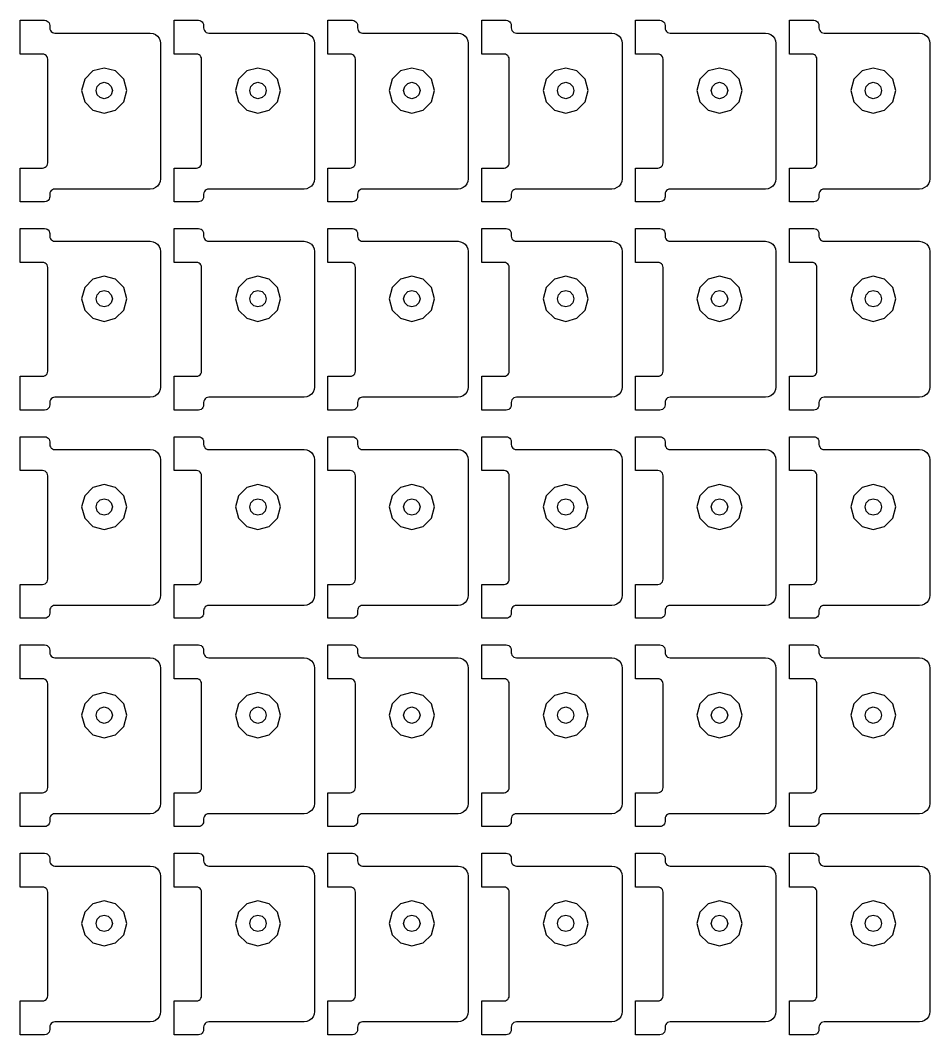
# Model space of a CAD drawing. Extents: x 11 to 212, y 11 to 212.
# Drawn here: x 157 to 167.44, y 61.2 to 72.84 of the extents above; entities that cross this region are included whole.
import ezdxf

# ---------------------------------------------------------------- set-up
doc = ezdxf.new("R2010")
doc.units = 0
doc.layers.add('G', color=7, linetype='continuous')

msp = doc.modelspace()

# ---------------------------------------------------------------- linework, layer by layer
at = {"layer": 'G'}
for points in [[(157.259, 71.141), (157.274, 71.143), (157.288, 71.149), (157.3, 71.158), (157.31, 71.171), (157.316, 71.185), (157.318, 71.2), (157.318, 72.388), (157.316, 72.403), (157.31, 72.418), (157.3, 72.43), (157.288, 72.439), (157.274, 72.445), (157.259, 72.447), (157.002, 72.447), (157.002, 72.835), (157.282, 72.835), (157.298, 72.833), (157.312, 72.827), (157.324, 72.818), (157.333, 72.806), (157.339, 72.792), (157.341, 72.776), (157.341, 72.747), (157.343, 72.732), (157.349, 72.718), (157.358, 72.705), (157.371, 72.696), (157.385, 72.69), (157.4, 72.688), (158.494, 72.688), (158.525, 72.684), (158.553, 72.672), (158.577, 72.654), (158.596, 72.629), (158.608, 72.601), (158.612, 72.571), (158.612, 71.018), (158.608, 70.987), (158.596, 70.959), (158.577, 70.934), (158.553, 70.916), (158.525, 70.904), (158.494, 70.9), (157.4, 70.9), (157.385, 70.898), (157.371, 70.892), (157.358, 70.883), (157.349, 70.871), (157.343, 70.856), (157.341, 70.841), (157.341, 70.812), (157.339, 70.797), (157.333, 70.782), (157.324, 70.77), (157.312, 70.761), (157.298, 70.755), (157.282, 70.753), (157.002, 70.753), (157.002, 71.141)], [(159.024, 71.141), (159.039, 71.143), (159.053, 71.149), (159.065, 71.158), (159.074, 71.171), (159.08, 71.185), (159.082, 71.2), (159.082, 72.388), (159.08, 72.403), (159.074, 72.418), (159.065, 72.43), (159.053, 72.439), (159.039, 72.445), (159.024, 72.447), (158.767, 72.447), (158.767, 72.835), (159.047, 72.835), (159.062, 72.833), (159.076, 72.827), (159.089, 72.818), (159.098, 72.806), (159.104, 72.792), (159.106, 72.776), (159.106, 72.747), (159.108, 72.732), (159.114, 72.718), (159.123, 72.705), (159.135, 72.696), (159.149, 72.69), (159.165, 72.688), (160.259, 72.688), (160.289, 72.684), (160.318, 72.672), (160.342, 72.654), (160.361, 72.629), (160.372, 72.601), (160.376, 72.571), (160.376, 71.018), (160.372, 70.987), (160.361, 70.959), (160.342, 70.934), (160.318, 70.916), (160.289, 70.904), (160.259, 70.9), (159.165, 70.9), (159.149, 70.898), (159.135, 70.892), (159.123, 70.883), (159.114, 70.871), (159.108, 70.856), (159.106, 70.841), (159.106, 70.812), (159.104, 70.797), (159.098, 70.782), (159.089, 70.77), (159.076, 70.761), (159.062, 70.755), (159.047, 70.753), (158.767, 70.753), (158.767, 71.141)], [(160.788, 71.141), (160.803, 71.143), (160.818, 71.149), (160.83, 71.158), (160.839, 71.171), (160.845, 71.185), (160.847, 71.2), (160.847, 72.388), (160.845, 72.403), (160.839, 72.418), (160.83, 72.43), (160.818, 72.439), (160.803, 72.445), (160.788, 72.447), (160.532, 72.447), (160.532, 72.835), (160.812, 72.835), (160.827, 72.833), (160.841, 72.827), (160.853, 72.818), (160.863, 72.806), (160.869, 72.792), (160.871, 72.776), (160.871, 72.747), (160.873, 72.732), (160.878, 72.718), (160.888, 72.705), (160.9, 72.696), (160.914, 72.69), (160.929, 72.688), (162.024, 72.688), (162.054, 72.684), (162.082, 72.672), (162.107, 72.654), (162.125, 72.629), (162.137, 72.601), (162.141, 72.571), (162.141, 71.018), (162.137, 70.987), (162.125, 70.959), (162.107, 70.934), (162.082, 70.916), (162.054, 70.904), (162.024, 70.9), (160.929, 70.9), (160.914, 70.898), (160.9, 70.892), (160.888, 70.883), (160.878, 70.871), (160.873, 70.856), (160.871, 70.841), (160.871, 70.812), (160.869, 70.797), (160.863, 70.782), (160.853, 70.77), (160.841, 70.761), (160.827, 70.755), (160.812, 70.753), (160.532, 70.753), (160.532, 71.141)], [(162.553, 71.141), (162.568, 71.143), (162.582, 71.149), (162.595, 71.158), (162.604, 71.171), (162.61, 71.185), (162.612, 71.2), (162.612, 72.388), (162.61, 72.403), (162.604, 72.418), (162.595, 72.43), (162.582, 72.439), (162.568, 72.445), (162.553, 72.447), (162.296, 72.447), (162.296, 72.835), (162.576, 72.835), (162.592, 72.833), (162.606, 72.827), (162.618, 72.818), (162.627, 72.806), (162.633, 72.792), (162.635, 72.776), (162.635, 72.747), (162.637, 72.732), (162.643, 72.718), (162.653, 72.705), (162.665, 72.696), (162.679, 72.69), (162.694, 72.688), (163.788, 72.688), (163.819, 72.684), (163.847, 72.672), (163.871, 72.654), (163.89, 72.629), (163.902, 72.601), (163.906, 72.571), (163.906, 71.018), (163.902, 70.987), (163.89, 70.959), (163.871, 70.934), (163.847, 70.916), (163.819, 70.904), (163.788, 70.9), (162.694, 70.9), (162.679, 70.898), (162.665, 70.892), (162.653, 70.883), (162.643, 70.871), (162.637, 70.856), (162.635, 70.841), (162.635, 70.812), (162.633, 70.797), (162.627, 70.782), (162.618, 70.77), (162.606, 70.761), (162.592, 70.755), (162.576, 70.753), (162.296, 70.753), (162.296, 71.141)], [(164.318, 71.141), (164.333, 71.143), (164.347, 71.149), (164.359, 71.158), (164.369, 71.171), (164.374, 71.185), (164.376, 71.2), (164.376, 72.388), (164.374, 72.403), (164.369, 72.418), (164.359, 72.43), (164.347, 72.439), (164.333, 72.445), (164.318, 72.447), (164.061, 72.447), (164.061, 72.835), (164.341, 72.835), (164.356, 72.833), (164.371, 72.827), (164.383, 72.818), (164.392, 72.806), (164.398, 72.792), (164.4, 72.776), (164.4, 72.747), (164.402, 72.732), (164.408, 72.718), (164.417, 72.705), (164.429, 72.696), (164.444, 72.69), (164.459, 72.688), (165.553, 72.688), (165.583, 72.684), (165.612, 72.672), (165.636, 72.654), (165.655, 72.629), (165.667, 72.601), (165.671, 72.571), (165.671, 71.018), (165.667, 70.987), (165.655, 70.959), (165.636, 70.934), (165.612, 70.916), (165.583, 70.904), (165.553, 70.9), (164.459, 70.9), (164.444, 70.898), (164.429, 70.892), (164.417, 70.883), (164.408, 70.871), (164.402, 70.856), (164.4, 70.841), (164.4, 70.812), (164.398, 70.797), (164.392, 70.782), (164.383, 70.77), (164.371, 70.761), (164.356, 70.755), (164.341, 70.753), (164.061, 70.753), (164.061, 71.141)], [(166.082, 71.141), (166.098, 71.143), (166.112, 71.149), (166.124, 71.158), (166.133, 71.171), (166.139, 71.185), (166.141, 71.2), (166.141, 72.388), (166.139, 72.403), (166.133, 72.418), (166.124, 72.43), (166.112, 72.439), (166.098, 72.445), (166.082, 72.447), (165.826, 72.447), (165.826, 72.835), (166.106, 72.835), (166.121, 72.833), (166.135, 72.827), (166.147, 72.818), (166.157, 72.806), (166.163, 72.792), (166.165, 72.776), (166.165, 72.747), (166.167, 72.732), (166.173, 72.718), (166.182, 72.705), (166.194, 72.696), (166.208, 72.69), (166.224, 72.688), (167.318, 72.688), (167.348, 72.684), (167.376, 72.672), (167.401, 72.654), (167.42, 72.629), (167.431, 72.601), (167.435, 72.571), (167.435, 71.018), (167.431, 70.987), (167.42, 70.959), (167.401, 70.934), (167.376, 70.916), (167.348, 70.904), (167.318, 70.9), (166.224, 70.9), (166.208, 70.898), (166.194, 70.892), (166.182, 70.883), (166.173, 70.871), (166.167, 70.856), (166.165, 70.841), (166.165, 70.812), (166.163, 70.797), (166.157, 70.782), (166.147, 70.77), (166.135, 70.761), (166.121, 70.755), (166.106, 70.753), (165.826, 70.753), (165.826, 71.141)], [(158.189, 71.9), (158.224, 72.029), (158.189, 72.159), (158.094, 72.254), (157.965, 72.288), (157.835, 72.254), (157.741, 72.159), (157.706, 72.029), (157.741, 71.9), (157.835, 71.805), (157.965, 71.771), (158.094, 71.805)], [(159.954, 71.9), (159.988, 72.029), (159.954, 72.159), (159.859, 72.254), (159.729, 72.288), (159.6, 72.254), (159.505, 72.159), (159.471, 72.029), (159.505, 71.9), (159.6, 71.805), (159.729, 71.771), (159.859, 71.805)], [(161.718, 71.9), (161.753, 72.029), (161.718, 72.159), (161.624, 72.254), (161.494, 72.288), (161.365, 72.254), (161.27, 72.159), (161.235, 72.029), (161.27, 71.9), (161.365, 71.805), (161.494, 71.771), (161.624, 71.805)], [(163.483, 71.9), (163.518, 72.029), (163.483, 72.159), (163.388, 72.254), (163.259, 72.288), (163.129, 72.254), (163.035, 72.159), (163, 72.029), (163.035, 71.9), (163.129, 71.805), (163.259, 71.771), (163.388, 71.805)], [(165.248, 71.9), (165.282, 72.029), (165.248, 72.159), (165.153, 72.254), (165.024, 72.288), (164.894, 72.254), (164.799, 72.159), (164.765, 72.029), (164.799, 71.9), (164.894, 71.805), (165.024, 71.771), (165.153, 71.805)], [(167.012, 71.9), (167.047, 72.029), (167.012, 72.159), (166.918, 72.254), (166.788, 72.288), (166.659, 72.254), (166.564, 72.159), (166.529, 72.029), (166.564, 71.9), (166.659, 71.805), (166.788, 71.771), (166.918, 71.805)], [(158.059, 72.029), (158.046, 71.982), (158.012, 71.948), (157.965, 71.935), (157.918, 71.948), (157.883, 71.982), (157.871, 72.029), (157.883, 72.076), (157.918, 72.111), (157.965, 72.124), (158.012, 72.111), (158.046, 72.076)], [(159.824, 72.029), (159.811, 71.982), (159.776, 71.948), (159.729, 71.935), (159.682, 71.948), (159.648, 71.982), (159.635, 72.029), (159.648, 72.076), (159.682, 72.111), (159.729, 72.124), (159.776, 72.111), (159.811, 72.076)], [(161.588, 72.029), (161.576, 71.982), (161.541, 71.948), (161.494, 71.935), (161.447, 71.948), (161.413, 71.982), (161.4, 72.029), (161.413, 72.076), (161.447, 72.111), (161.494, 72.124), (161.541, 72.111), (161.576, 72.076)], [(163.353, 72.029), (163.34, 71.982), (163.306, 71.948), (163.259, 71.935), (163.212, 71.948), (163.177, 71.982), (163.165, 72.029), (163.177, 72.076), (163.212, 72.111), (163.259, 72.124), (163.306, 72.111), (163.34, 72.076)], [(165.118, 72.029), (165.105, 71.982), (165.071, 71.948), (165.024, 71.935), (164.976, 71.948), (164.942, 71.982), (164.929, 72.029), (164.942, 72.076), (164.976, 72.111), (165.024, 72.124), (165.071, 72.111), (165.105, 72.076)], [(166.882, 72.029), (166.87, 71.982), (166.835, 71.948), (166.788, 71.935), (166.741, 71.948), (166.707, 71.982), (166.694, 72.029), (166.707, 72.076), (166.741, 72.111), (166.788, 72.124), (166.835, 72.111), (166.87, 72.076)], [(157.259, 68.753), (157.274, 68.755), (157.288, 68.761), (157.3, 68.77), (157.31, 68.782), (157.316, 68.797), (157.318, 68.812), (157.318, 70), (157.316, 70.015), (157.31, 70.029), (157.3, 70.042), (157.288, 70.051), (157.274, 70.057), (157.259, 70.059), (157.002, 70.059), (157.002, 70.447), (157.282, 70.447), (157.298, 70.445), (157.312, 70.439), (157.324, 70.43), (157.333, 70.418), (157.339, 70.403), (157.341, 70.388), (157.341, 70.359), (157.343, 70.344), (157.349, 70.329), (157.358, 70.317), (157.371, 70.308), (157.385, 70.302), (157.4, 70.3), (158.494, 70.3), (158.525, 70.296), (158.553, 70.284), (158.577, 70.266), (158.596, 70.241), (158.608, 70.213), (158.612, 70.182), (158.612, 68.629), (158.608, 68.599), (158.596, 68.571), (158.577, 68.546), (158.553, 68.528), (158.525, 68.516), (158.494, 68.512), (157.4, 68.512), (157.385, 68.51), (157.371, 68.504), (157.358, 68.495), (157.349, 68.482), (157.343, 68.468), (157.341, 68.453), (157.341, 68.424), (157.339, 68.408), (157.333, 68.394), (157.324, 68.382), (157.312, 68.373), (157.298, 68.367), (157.282, 68.365), (157.002, 68.365), (157.002, 68.753)], [(159.024, 68.753), (159.039, 68.755), (159.053, 68.761), (159.065, 68.77), (159.074, 68.782), (159.08, 68.797), (159.082, 68.812), (159.082, 70), (159.08, 70.015), (159.074, 70.029), (159.065, 70.042), (159.053, 70.051), (159.039, 70.057), (159.024, 70.059), (158.767, 70.059), (158.767, 70.447), (159.047, 70.447), (159.062, 70.445), (159.076, 70.439), (159.089, 70.43), (159.098, 70.418), (159.104, 70.403), (159.106, 70.388), (159.106, 70.359), (159.108, 70.344), (159.114, 70.329), (159.123, 70.317), (159.135, 70.308), (159.149, 70.302), (159.165, 70.3), (160.259, 70.3), (160.289, 70.296), (160.318, 70.284), (160.342, 70.266), (160.361, 70.241), (160.372, 70.213), (160.376, 70.182), (160.376, 68.629), (160.372, 68.599), (160.361, 68.571), (160.342, 68.546), (160.318, 68.528), (160.289, 68.516), (160.259, 68.512), (159.165, 68.512), (159.149, 68.51), (159.135, 68.504), (159.123, 68.495), (159.114, 68.482), (159.108, 68.468), (159.106, 68.453), (159.106, 68.424), (159.104, 68.408), (159.098, 68.394), (159.089, 68.382), (159.076, 68.373), (159.062, 68.367), (159.047, 68.365), (158.767, 68.365), (158.767, 68.753)], [(160.788, 68.753), (160.803, 68.755), (160.818, 68.761), (160.83, 68.77), (160.839, 68.782), (160.845, 68.797), (160.847, 68.812), (160.847, 70), (160.845, 70.015), (160.839, 70.029), (160.83, 70.042), (160.818, 70.051), (160.803, 70.057), (160.788, 70.059), (160.532, 70.059), (160.532, 70.447), (160.812, 70.447), (160.827, 70.445), (160.841, 70.439), (160.853, 70.43), (160.863, 70.418), (160.869, 70.403), (160.871, 70.388), (160.871, 70.359), (160.873, 70.344), (160.878, 70.329), (160.888, 70.317), (160.9, 70.308), (160.914, 70.302), (160.929, 70.3), (162.024, 70.3), (162.054, 70.296), (162.082, 70.284), (162.107, 70.266), (162.125, 70.241), (162.137, 70.213), (162.141, 70.182), (162.141, 68.629), (162.137, 68.599), (162.125, 68.571), (162.107, 68.546), (162.082, 68.528), (162.054, 68.516), (162.024, 68.512), (160.929, 68.512), (160.914, 68.51), (160.9, 68.504), (160.888, 68.495), (160.878, 68.482), (160.873, 68.468), (160.871, 68.453), (160.871, 68.424), (160.869, 68.408), (160.863, 68.394), (160.853, 68.382), (160.841, 68.373), (160.827, 68.367), (160.812, 68.365), (160.532, 68.365), (160.532, 68.753)], [(162.553, 68.753), (162.568, 68.755), (162.582, 68.761), (162.595, 68.77), (162.604, 68.782), (162.61, 68.797), (162.612, 68.812), (162.612, 70), (162.61, 70.015), (162.604, 70.029), (162.595, 70.042), (162.582, 70.051), (162.568, 70.057), (162.553, 70.059), (162.296, 70.059), (162.296, 70.447), (162.576, 70.447), (162.592, 70.445), (162.606, 70.439), (162.618, 70.43), (162.627, 70.418), (162.633, 70.403), (162.635, 70.388), (162.635, 70.359), (162.637, 70.344), (162.643, 70.329), (162.653, 70.317), (162.665, 70.308), (162.679, 70.302), (162.694, 70.3), (163.788, 70.3), (163.819, 70.296), (163.847, 70.284), (163.871, 70.266), (163.89, 70.241), (163.902, 70.213), (163.906, 70.182), (163.906, 68.629), (163.902, 68.599), (163.89, 68.571), (163.871, 68.546), (163.847, 68.528), (163.819, 68.516), (163.788, 68.512), (162.694, 68.512), (162.679, 68.51), (162.665, 68.504), (162.653, 68.495), (162.643, 68.482), (162.637, 68.468), (162.635, 68.453), (162.635, 68.424), (162.633, 68.408), (162.627, 68.394), (162.618, 68.382), (162.606, 68.373), (162.592, 68.367), (162.576, 68.365), (162.296, 68.365), (162.296, 68.753)], [(164.318, 68.753), (164.333, 68.755), (164.347, 68.761), (164.359, 68.77), (164.369, 68.782), (164.374, 68.797), (164.376, 68.812), (164.376, 70), (164.374, 70.015), (164.369, 70.029), (164.359, 70.042), (164.347, 70.051), (164.333, 70.057), (164.318, 70.059), (164.061, 70.059), (164.061, 70.447), (164.341, 70.447), (164.356, 70.445), (164.371, 70.439), (164.383, 70.43), (164.392, 70.418), (164.398, 70.403), (164.4, 70.388), (164.4, 70.359), (164.402, 70.344), (164.408, 70.329), (164.417, 70.317), (164.429, 70.308), (164.444, 70.302), (164.459, 70.3), (165.553, 70.3), (165.583, 70.296), (165.612, 70.284), (165.636, 70.266), (165.655, 70.241), (165.667, 70.213), (165.671, 70.182), (165.671, 68.629), (165.667, 68.599), (165.655, 68.571), (165.636, 68.546), (165.612, 68.528), (165.583, 68.516), (165.553, 68.512), (164.459, 68.512), (164.444, 68.51), (164.429, 68.504), (164.417, 68.495), (164.408, 68.482), (164.402, 68.468), (164.4, 68.453), (164.4, 68.424), (164.398, 68.408), (164.392, 68.394), (164.383, 68.382), (164.371, 68.373), (164.356, 68.367), (164.341, 68.365), (164.061, 68.365), (164.061, 68.753)], [(166.082, 68.753), (166.098, 68.755), (166.112, 68.761), (166.124, 68.77), (166.133, 68.782), (166.139, 68.797), (166.141, 68.812), (166.141, 70), (166.139, 70.015), (166.133, 70.029), (166.124, 70.042), (166.112, 70.051), (166.098, 70.057), (166.082, 70.059), (165.826, 70.059), (165.826, 70.447), (166.106, 70.447), (166.121, 70.445), (166.135, 70.439), (166.147, 70.43), (166.157, 70.418), (166.163, 70.403), (166.165, 70.388), (166.165, 70.359), (166.167, 70.344), (166.173, 70.329), (166.182, 70.317), (166.194, 70.308), (166.208, 70.302), (166.224, 70.3), (167.318, 70.3), (167.348, 70.296), (167.376, 70.284), (167.401, 70.266), (167.42, 70.241), (167.431, 70.213), (167.435, 70.182), (167.435, 68.629), (167.431, 68.599), (167.42, 68.571), (167.401, 68.546), (167.376, 68.528), (167.348, 68.516), (167.318, 68.512), (166.224, 68.512), (166.208, 68.51), (166.194, 68.504), (166.182, 68.495), (166.173, 68.482), (166.167, 68.468), (166.165, 68.453), (166.165, 68.424), (166.163, 68.408), (166.157, 68.394), (166.147, 68.382), (166.135, 68.373), (166.121, 68.367), (166.106, 68.365), (165.826, 68.365), (165.826, 68.753)], [(158.189, 69.512), (158.224, 69.641), (158.189, 69.771), (158.094, 69.865), (157.965, 69.9), (157.835, 69.865), (157.741, 69.771), (157.706, 69.641), (157.741, 69.512), (157.835, 69.417), (157.965, 69.382), (158.094, 69.417)], [(159.954, 69.512), (159.988, 69.641), (159.954, 69.771), (159.859, 69.865), (159.729, 69.9), (159.6, 69.865), (159.505, 69.771), (159.471, 69.641), (159.505, 69.512), (159.6, 69.417), (159.729, 69.382), (159.859, 69.417)], [(161.718, 69.512), (161.753, 69.641), (161.718, 69.771), (161.624, 69.865), (161.494, 69.9), (161.365, 69.865), (161.27, 69.771), (161.235, 69.641), (161.27, 69.512), (161.365, 69.417), (161.494, 69.382), (161.624, 69.417)], [(163.483, 69.512), (163.518, 69.641), (163.483, 69.771), (163.388, 69.865), (163.259, 69.9), (163.129, 69.865), (163.035, 69.771), (163, 69.641), (163.035, 69.512), (163.129, 69.417), (163.259, 69.382), (163.388, 69.417)], [(165.248, 69.512), (165.282, 69.641), (165.248, 69.771), (165.153, 69.865), (165.024, 69.9), (164.894, 69.865), (164.799, 69.771), (164.765, 69.641), (164.799, 69.512), (164.894, 69.417), (165.024, 69.382), (165.153, 69.417)], [(167.012, 69.512), (167.047, 69.641), (167.012, 69.771), (166.918, 69.865), (166.788, 69.9), (166.659, 69.865), (166.564, 69.771), (166.529, 69.641), (166.564, 69.512), (166.659, 69.417), (166.788, 69.382), (166.918, 69.417)], [(158.059, 69.641), (158.046, 69.594), (158.012, 69.56), (157.965, 69.547), (157.918, 69.56), (157.883, 69.594), (157.871, 69.641), (157.883, 69.688), (157.918, 69.723), (157.965, 69.735), (158.012, 69.723), (158.046, 69.688)], [(159.824, 69.641), (159.811, 69.594), (159.776, 69.56), (159.729, 69.547), (159.682, 69.56), (159.648, 69.594), (159.635, 69.641), (159.648, 69.688), (159.682, 69.723), (159.729, 69.735), (159.776, 69.723), (159.811, 69.688)], [(161.588, 69.641), (161.576, 69.594), (161.541, 69.56), (161.494, 69.547), (161.447, 69.56), (161.413, 69.594), (161.4, 69.641), (161.413, 69.688), (161.447, 69.723), (161.494, 69.735), (161.541, 69.723), (161.576, 69.688)], [(163.353, 69.641), (163.34, 69.594), (163.306, 69.56), (163.259, 69.547), (163.212, 69.56), (163.177, 69.594), (163.165, 69.641), (163.177, 69.688), (163.212, 69.723), (163.259, 69.735), (163.306, 69.723), (163.34, 69.688)], [(165.118, 69.641), (165.105, 69.594), (165.071, 69.56), (165.024, 69.547), (164.976, 69.56), (164.942, 69.594), (164.929, 69.641), (164.942, 69.688), (164.976, 69.723), (165.024, 69.735), (165.071, 69.723), (165.105, 69.688)], [(166.882, 69.641), (166.87, 69.594), (166.835, 69.56), (166.788, 69.547), (166.741, 69.56), (166.707, 69.594), (166.694, 69.641), (166.707, 69.688), (166.741, 69.723), (166.788, 69.735), (166.835, 69.723), (166.87, 69.688)], [(157.259, 66.365), (157.274, 66.367), (157.288, 66.373), (157.3, 66.382), (157.31, 66.394), (157.316, 66.408), (157.318, 66.424), (157.318, 67.612), (157.316, 67.627), (157.31, 67.641), (157.3, 67.653), (157.288, 67.663), (157.274, 67.669), (157.259, 67.671), (157.002, 67.671), (157.002, 68.059), (157.282, 68.059), (157.298, 68.057), (157.312, 68.051), (157.324, 68.042), (157.333, 68.029), (157.339, 68.015), (157.341, 68), (157.341, 67.971), (157.343, 67.955), (157.349, 67.941), (157.358, 67.929), (157.371, 67.92), (157.385, 67.914), (157.4, 67.912), (158.494, 67.912), (158.525, 67.908), (158.553, 67.896), (158.577, 67.877), (158.596, 67.853), (158.608, 67.825), (158.612, 67.794), (158.612, 66.241), (158.608, 66.211), (158.596, 66.182), (158.577, 66.158), (158.553, 66.139), (158.525, 66.128), (158.494, 66.124), (157.4, 66.124), (157.385, 66.122), (157.371, 66.116), (157.358, 66.106), (157.349, 66.094), (157.343, 66.08), (157.341, 66.065), (157.341, 66.035), (157.339, 66.02), (157.333, 66.006), (157.324, 65.994), (157.312, 65.984), (157.298, 65.978), (157.282, 65.976), (157.002, 65.976), (157.002, 66.365)], [(159.024, 66.365), (159.039, 66.367), (159.053, 66.373), (159.065, 66.382), (159.074, 66.394), (159.08, 66.408), (159.082, 66.424), (159.082, 67.612), (159.08, 67.627), (159.074, 67.641), (159.065, 67.653), (159.053, 67.663), (159.039, 67.669), (159.024, 67.671), (158.767, 67.671), (158.767, 68.059), (159.047, 68.059), (159.062, 68.057), (159.076, 68.051), (159.089, 68.042), (159.098, 68.029), (159.104, 68.015), (159.106, 68), (159.106, 67.971), (159.108, 67.955), (159.114, 67.941), (159.123, 67.929), (159.135, 67.92), (159.149, 67.914), (159.165, 67.912), (160.259, 67.912), (160.289, 67.908), (160.318, 67.896), (160.342, 67.877), (160.361, 67.853), (160.372, 67.825), (160.376, 67.794), (160.376, 66.241), (160.372, 66.211), (160.361, 66.182), (160.342, 66.158), (160.318, 66.139), (160.289, 66.128), (160.259, 66.124), (159.165, 66.124), (159.149, 66.122), (159.135, 66.116), (159.123, 66.106), (159.114, 66.094), (159.108, 66.08), (159.106, 66.065), (159.106, 66.035), (159.104, 66.02), (159.098, 66.006), (159.089, 65.994), (159.076, 65.984), (159.062, 65.978), (159.047, 65.976), (158.767, 65.976), (158.767, 66.365)], [(160.788, 66.365), (160.803, 66.367), (160.818, 66.373), (160.83, 66.382), (160.839, 66.394), (160.845, 66.408), (160.847, 66.424), (160.847, 67.612), (160.845, 67.627), (160.839, 67.641), (160.83, 67.653), (160.818, 67.663), (160.803, 67.669), (160.788, 67.671), (160.532, 67.671), (160.532, 68.059), (160.812, 68.059), (160.827, 68.057), (160.841, 68.051), (160.853, 68.042), (160.863, 68.029), (160.869, 68.015), (160.871, 68), (160.871, 67.971), (160.873, 67.955), (160.878, 67.941), (160.888, 67.929), (160.9, 67.92), (160.914, 67.914), (160.929, 67.912), (162.024, 67.912), (162.054, 67.908), (162.082, 67.896), (162.107, 67.877), (162.125, 67.853), (162.137, 67.825), (162.141, 67.794), (162.141, 66.241), (162.137, 66.211), (162.125, 66.182), (162.107, 66.158), (162.082, 66.139), (162.054, 66.128), (162.024, 66.124), (160.929, 66.124), (160.914, 66.122), (160.9, 66.116), (160.888, 66.106), (160.878, 66.094), (160.873, 66.08), (160.871, 66.065), (160.871, 66.035), (160.869, 66.02), (160.863, 66.006), (160.853, 65.994), (160.841, 65.984), (160.827, 65.978), (160.812, 65.976), (160.532, 65.976), (160.532, 66.365)], [(162.553, 66.365), (162.568, 66.367), (162.582, 66.373), (162.595, 66.382), (162.604, 66.394), (162.61, 66.408), (162.612, 66.424), (162.612, 67.612), (162.61, 67.627), (162.604, 67.641), (162.595, 67.653), (162.582, 67.663), (162.568, 67.669), (162.553, 67.671), (162.296, 67.671), (162.296, 68.059), (162.576, 68.059), (162.592, 68.057), (162.606, 68.051), (162.618, 68.042), (162.627, 68.029), (162.633, 68.015), (162.635, 68), (162.635, 67.971), (162.637, 67.955), (162.643, 67.941), (162.653, 67.929), (162.665, 67.92), (162.679, 67.914), (162.694, 67.912), (163.788, 67.912), (163.819, 67.908), (163.847, 67.896), (163.871, 67.877), (163.89, 67.853), (163.902, 67.825), (163.906, 67.794), (163.906, 66.241), (163.902, 66.211), (163.89, 66.182), (163.871, 66.158), (163.847, 66.139), (163.819, 66.128), (163.788, 66.124), (162.694, 66.124), (162.679, 66.122), (162.665, 66.116), (162.653, 66.106), (162.643, 66.094), (162.637, 66.08), (162.635, 66.065), (162.635, 66.035), (162.633, 66.02), (162.627, 66.006), (162.618, 65.994), (162.606, 65.984), (162.592, 65.978), (162.576, 65.976), (162.296, 65.976), (162.296, 66.365)], [(164.318, 66.365), (164.333, 66.367), (164.347, 66.373), (164.359, 66.382), (164.369, 66.394), (164.374, 66.408), (164.376, 66.424), (164.376, 67.612), (164.374, 67.627), (164.369, 67.641), (164.359, 67.653), (164.347, 67.663), (164.333, 67.669), (164.318, 67.671), (164.061, 67.671), (164.061, 68.059), (164.341, 68.059), (164.356, 68.057), (164.371, 68.051), (164.383, 68.042), (164.392, 68.029), (164.398, 68.015), (164.4, 68), (164.4, 67.971), (164.402, 67.955), (164.408, 67.941), (164.417, 67.929), (164.429, 67.92), (164.444, 67.914), (164.459, 67.912), (165.553, 67.912), (165.583, 67.908), (165.612, 67.896), (165.636, 67.877), (165.655, 67.853), (165.667, 67.825), (165.671, 67.794), (165.671, 66.241), (165.667, 66.211), (165.655, 66.182), (165.636, 66.158), (165.612, 66.139), (165.583, 66.128), (165.553, 66.124), (164.459, 66.124), (164.444, 66.122), (164.429, 66.116), (164.417, 66.106), (164.408, 66.094), (164.402, 66.08), (164.4, 66.065), (164.4, 66.035), (164.398, 66.02), (164.392, 66.006), (164.383, 65.994), (164.371, 65.984), (164.356, 65.978), (164.341, 65.976), (164.061, 65.976), (164.061, 66.365)], [(166.082, 66.365), (166.098, 66.367), (166.112, 66.373), (166.124, 66.382), (166.133, 66.394), (166.139, 66.408), (166.141, 66.424), (166.141, 67.612), (166.139, 67.627), (166.133, 67.641), (166.124, 67.653), (166.112, 67.663), (166.098, 67.669), (166.082, 67.671), (165.826, 67.671), (165.826, 68.059), (166.106, 68.059), (166.121, 68.057), (166.135, 68.051), (166.147, 68.042), (166.157, 68.029), (166.163, 68.015), (166.165, 68), (166.165, 67.971), (166.167, 67.955), (166.173, 67.941), (166.182, 67.929), (166.194, 67.92), (166.208, 67.914), (166.224, 67.912), (167.318, 67.912), (167.348, 67.908), (167.376, 67.896), (167.401, 67.877), (167.42, 67.853), (167.431, 67.825), (167.435, 67.794), (167.435, 66.241), (167.431, 66.211), (167.42, 66.182), (167.401, 66.158), (167.376, 66.139), (167.348, 66.128), (167.318, 66.124), (166.224, 66.124), (166.208, 66.122), (166.194, 66.116), (166.182, 66.106), (166.173, 66.094), (166.167, 66.08), (166.165, 66.065), (166.165, 66.035), (166.163, 66.02), (166.157, 66.006), (166.147, 65.994), (166.135, 65.984), (166.121, 65.978), (166.106, 65.976), (165.826, 65.976), (165.826, 66.365)], [(158.189, 67.124), (158.224, 67.253), (158.189, 67.382), (158.094, 67.477), (157.965, 67.512), (157.835, 67.477), (157.741, 67.382), (157.706, 67.253), (157.741, 67.124), (157.835, 67.029), (157.965, 66.994), (158.094, 67.029)], [(159.954, 67.124), (159.988, 67.253), (159.954, 67.382), (159.859, 67.477), (159.729, 67.512), (159.6, 67.477), (159.505, 67.382), (159.471, 67.253), (159.505, 67.124), (159.6, 67.029), (159.729, 66.994), (159.859, 67.029)], [(161.718, 67.124), (161.753, 67.253), (161.718, 67.382), (161.624, 67.477), (161.494, 67.512), (161.365, 67.477), (161.27, 67.382), (161.235, 67.253), (161.27, 67.124), (161.365, 67.029), (161.494, 66.994), (161.624, 67.029)], [(163.483, 67.124), (163.518, 67.253), (163.483, 67.382), (163.388, 67.477), (163.259, 67.512), (163.129, 67.477), (163.035, 67.382), (163, 67.253), (163.035, 67.124), (163.129, 67.029), (163.259, 66.994), (163.388, 67.029)], [(165.248, 67.124), (165.282, 67.253), (165.248, 67.382), (165.153, 67.477), (165.024, 67.512), (164.894, 67.477), (164.799, 67.382), (164.765, 67.253), (164.799, 67.124), (164.894, 67.029), (165.024, 66.994), (165.153, 67.029)], [(167.012, 67.124), (167.047, 67.253), (167.012, 67.382), (166.918, 67.477), (166.788, 67.512), (166.659, 67.477), (166.564, 67.382), (166.529, 67.253), (166.564, 67.124), (166.659, 67.029), (166.788, 66.994), (166.918, 67.029)], [(158.059, 67.253), (158.046, 67.206), (158.012, 67.171), (157.965, 67.159), (157.918, 67.171), (157.883, 67.206), (157.871, 67.253), (157.883, 67.3), (157.918, 67.334), (157.965, 67.347), (158.012, 67.334), (158.046, 67.3)], [(159.824, 67.253), (159.811, 67.206), (159.776, 67.171), (159.729, 67.159), (159.682, 67.171), (159.648, 67.206), (159.635, 67.253), (159.648, 67.3), (159.682, 67.334), (159.729, 67.347), (159.776, 67.334), (159.811, 67.3)], [(161.588, 67.253), (161.576, 67.206), (161.541, 67.171), (161.494, 67.159), (161.447, 67.171), (161.413, 67.206), (161.4, 67.253), (161.413, 67.3), (161.447, 67.334), (161.494, 67.347), (161.541, 67.334), (161.576, 67.3)], [(163.353, 67.253), (163.34, 67.206), (163.306, 67.171), (163.259, 67.159), (163.212, 67.171), (163.177, 67.206), (163.165, 67.253), (163.177, 67.3), (163.212, 67.334), (163.259, 67.347), (163.306, 67.334), (163.34, 67.3)], [(165.118, 67.253), (165.105, 67.206), (165.071, 67.171), (165.024, 67.159), (164.976, 67.171), (164.942, 67.206), (164.929, 67.253), (164.942, 67.3), (164.976, 67.334), (165.024, 67.347), (165.071, 67.334), (165.105, 67.3)], [(166.882, 67.253), (166.87, 67.206), (166.835, 67.171), (166.788, 67.159), (166.741, 67.171), (166.707, 67.206), (166.694, 67.253), (166.707, 67.3), (166.741, 67.334), (166.788, 67.347), (166.835, 67.334), (166.87, 67.3)], [(157.259, 63.976), (157.274, 63.978), (157.288, 63.984), (157.3, 63.994), (157.31, 64.006), (157.316, 64.02), (157.318, 64.035), (157.318, 65.224), (157.316, 65.239), (157.31, 65.253), (157.3, 65.265), (157.288, 65.274), (157.274, 65.28), (157.259, 65.282), (157.002, 65.282), (157.002, 65.671), (157.282, 65.671), (157.298, 65.669), (157.312, 65.663), (157.324, 65.653), (157.333, 65.641), (157.339, 65.627), (157.341, 65.612), (157.341, 65.582), (157.343, 65.567), (157.349, 65.553), (157.358, 65.541), (157.371, 65.531), (157.385, 65.526), (157.4, 65.524), (158.494, 65.524), (158.525, 65.52), (158.553, 65.508), (158.577, 65.489), (158.596, 65.465), (158.608, 65.436), (158.612, 65.406), (158.612, 63.853), (158.608, 63.822), (158.596, 63.794), (158.577, 63.77), (158.553, 63.751), (158.525, 63.739), (158.494, 63.735), (157.4, 63.735), (157.385, 63.733), (157.371, 63.727), (157.358, 63.718), (157.349, 63.706), (157.343, 63.692), (157.341, 63.676), (157.341, 63.647), (157.339, 63.632), (157.333, 63.618), (157.324, 63.605), (157.312, 63.596), (157.298, 63.59), (157.282, 63.588), (157.002, 63.588), (157.002, 63.976)], [(159.024, 63.976), (159.039, 63.978), (159.053, 63.984), (159.065, 63.994), (159.074, 64.006), (159.08, 64.02), (159.082, 64.035), (159.082, 65.224), (159.08, 65.239), (159.074, 65.253), (159.065, 65.265), (159.053, 65.274), (159.039, 65.28), (159.024, 65.282), (158.767, 65.282), (158.767, 65.671), (159.047, 65.671), (159.062, 65.669), (159.076, 65.663), (159.089, 65.653), (159.098, 65.641), (159.104, 65.627), (159.106, 65.612), (159.106, 65.582), (159.108, 65.567), (159.114, 65.553), (159.123, 65.541), (159.135, 65.531), (159.149, 65.526), (159.165, 65.524), (160.259, 65.524), (160.289, 65.52), (160.318, 65.508), (160.342, 65.489), (160.361, 65.465), (160.372, 65.436), (160.376, 65.406), (160.376, 63.853), (160.372, 63.822), (160.361, 63.794), (160.342, 63.77), (160.318, 63.751), (160.289, 63.739), (160.259, 63.735), (159.165, 63.735), (159.149, 63.733), (159.135, 63.727), (159.123, 63.718), (159.114, 63.706), (159.108, 63.692), (159.106, 63.676), (159.106, 63.647), (159.104, 63.632), (159.098, 63.618), (159.089, 63.605), (159.076, 63.596), (159.062, 63.59), (159.047, 63.588), (158.767, 63.588), (158.767, 63.976)], [(160.788, 63.976), (160.803, 63.978), (160.818, 63.984), (160.83, 63.994), (160.839, 64.006), (160.845, 64.02), (160.847, 64.035), (160.847, 65.224), (160.845, 65.239), (160.839, 65.253), (160.83, 65.265), (160.818, 65.274), (160.803, 65.28), (160.788, 65.282), (160.532, 65.282), (160.532, 65.671), (160.812, 65.671), (160.827, 65.669), (160.841, 65.663), (160.853, 65.653), (160.863, 65.641), (160.869, 65.627), (160.871, 65.612), (160.871, 65.582), (160.873, 65.567), (160.878, 65.553), (160.888, 65.541), (160.9, 65.531), (160.914, 65.526), (160.929, 65.524), (162.024, 65.524), (162.054, 65.52), (162.082, 65.508), (162.107, 65.489), (162.125, 65.465), (162.137, 65.436), (162.141, 65.406), (162.141, 63.853), (162.137, 63.822), (162.125, 63.794), (162.107, 63.77), (162.082, 63.751), (162.054, 63.739), (162.024, 63.735), (160.929, 63.735), (160.914, 63.733), (160.9, 63.727), (160.888, 63.718), (160.878, 63.706), (160.873, 63.692), (160.871, 63.676), (160.871, 63.647), (160.869, 63.632), (160.863, 63.618), (160.853, 63.605), (160.841, 63.596), (160.827, 63.59), (160.812, 63.588), (160.532, 63.588), (160.532, 63.976)], [(162.553, 63.976), (162.568, 63.978), (162.582, 63.984), (162.595, 63.994), (162.604, 64.006), (162.61, 64.02), (162.612, 64.035), (162.612, 65.224), (162.61, 65.239), (162.604, 65.253), (162.595, 65.265), (162.582, 65.274), (162.568, 65.28), (162.553, 65.282), (162.296, 65.282), (162.296, 65.671), (162.576, 65.671), (162.592, 65.669), (162.606, 65.663), (162.618, 65.653), (162.627, 65.641), (162.633, 65.627), (162.635, 65.612), (162.635, 65.582), (162.637, 65.567), (162.643, 65.553), (162.653, 65.541), (162.665, 65.531), (162.679, 65.526), (162.694, 65.524), (163.788, 65.524), (163.819, 65.52), (163.847, 65.508), (163.871, 65.489), (163.89, 65.465), (163.902, 65.436), (163.906, 65.406), (163.906, 63.853), (163.902, 63.822), (163.89, 63.794), (163.871, 63.77), (163.847, 63.751), (163.819, 63.739), (163.788, 63.735), (162.694, 63.735), (162.679, 63.733), (162.665, 63.727), (162.653, 63.718), (162.643, 63.706), (162.637, 63.692), (162.635, 63.676), (162.635, 63.647), (162.633, 63.632), (162.627, 63.618), (162.618, 63.605), (162.606, 63.596), (162.592, 63.59), (162.576, 63.588), (162.296, 63.588), (162.296, 63.976)], [(164.318, 63.976), (164.333, 63.978), (164.347, 63.984), (164.359, 63.994), (164.369, 64.006), (164.374, 64.02), (164.376, 64.035), (164.376, 65.224), (164.374, 65.239), (164.369, 65.253), (164.359, 65.265), (164.347, 65.274), (164.333, 65.28), (164.318, 65.282), (164.061, 65.282), (164.061, 65.671), (164.341, 65.671), (164.356, 65.669), (164.371, 65.663), (164.383, 65.653), (164.392, 65.641), (164.398, 65.627), (164.4, 65.612), (164.4, 65.582), (164.402, 65.567), (164.408, 65.553), (164.417, 65.541), (164.429, 65.531), (164.444, 65.526), (164.459, 65.524), (165.553, 65.524), (165.583, 65.52), (165.612, 65.508), (165.636, 65.489), (165.655, 65.465), (165.667, 65.436), (165.671, 65.406), (165.671, 63.853), (165.667, 63.822), (165.655, 63.794), (165.636, 63.77), (165.612, 63.751), (165.583, 63.739), (165.553, 63.735), (164.459, 63.735), (164.444, 63.733), (164.429, 63.727), (164.417, 63.718), (164.408, 63.706), (164.402, 63.692), (164.4, 63.676), (164.4, 63.647), (164.398, 63.632), (164.392, 63.618), (164.383, 63.605), (164.371, 63.596), (164.356, 63.59), (164.341, 63.588), (164.061, 63.588), (164.061, 63.976)], [(166.082, 63.976), (166.098, 63.978), (166.112, 63.984), (166.124, 63.994), (166.133, 64.006), (166.139, 64.02), (166.141, 64.035), (166.141, 65.224), (166.139, 65.239), (166.133, 65.253), (166.124, 65.265), (166.112, 65.274), (166.098, 65.28), (166.082, 65.282), (165.826, 65.282), (165.826, 65.671), (166.106, 65.671), (166.121, 65.669), (166.135, 65.663), (166.147, 65.653), (166.157, 65.641), (166.163, 65.627), (166.165, 65.612), (166.165, 65.582), (166.167, 65.567), (166.173, 65.553), (166.182, 65.541), (166.194, 65.531), (166.208, 65.526), (166.224, 65.524), (167.318, 65.524), (167.348, 65.52), (167.376, 65.508), (167.401, 65.489), (167.42, 65.465), (167.431, 65.436), (167.435, 65.406), (167.435, 63.853), (167.431, 63.822), (167.42, 63.794), (167.401, 63.77), (167.376, 63.751), (167.348, 63.739), (167.318, 63.735), (166.224, 63.735), (166.208, 63.733), (166.194, 63.727), (166.182, 63.718), (166.173, 63.706), (166.167, 63.692), (166.165, 63.676), (166.165, 63.647), (166.163, 63.632), (166.157, 63.618), (166.147, 63.605), (166.135, 63.596), (166.121, 63.59), (166.106, 63.588), (165.826, 63.588), (165.826, 63.976)], [(158.189, 64.735), (158.224, 64.865), (158.189, 64.994), (158.094, 65.089), (157.965, 65.124), (157.835, 65.089), (157.741, 64.994), (157.706, 64.865), (157.741, 64.735), (157.835, 64.641), (157.965, 64.606), (158.094, 64.641)], [(159.954, 64.735), (159.988, 64.865), (159.954, 64.994), (159.859, 65.089), (159.729, 65.124), (159.6, 65.089), (159.505, 64.994), (159.471, 64.865), (159.505, 64.735), (159.6, 64.641), (159.729, 64.606), (159.859, 64.641)], [(161.718, 64.735), (161.753, 64.865), (161.718, 64.994), (161.624, 65.089), (161.494, 65.124), (161.365, 65.089), (161.27, 64.994), (161.235, 64.865), (161.27, 64.735), (161.365, 64.641), (161.494, 64.606), (161.624, 64.641)], [(163.483, 64.735), (163.518, 64.865), (163.483, 64.994), (163.388, 65.089), (163.259, 65.124), (163.129, 65.089), (163.035, 64.994), (163, 64.865), (163.035, 64.735), (163.129, 64.641), (163.259, 64.606), (163.388, 64.641)], [(165.248, 64.735), (165.282, 64.865), (165.248, 64.994), (165.153, 65.089), (165.024, 65.124), (164.894, 65.089), (164.799, 64.994), (164.765, 64.865), (164.799, 64.735), (164.894, 64.641), (165.024, 64.606), (165.153, 64.641)], [(167.012, 64.735), (167.047, 64.865), (167.012, 64.994), (166.918, 65.089), (166.788, 65.124), (166.659, 65.089), (166.564, 64.994), (166.529, 64.865), (166.564, 64.735), (166.659, 64.641), (166.788, 64.606), (166.918, 64.641)], [(158.059, 64.865), (158.046, 64.818), (158.012, 64.783), (157.965, 64.771), (157.918, 64.783), (157.883, 64.818), (157.871, 64.865), (157.883, 64.912), (157.918, 64.946), (157.965, 64.959), (158.012, 64.946), (158.046, 64.912)], [(159.824, 64.865), (159.811, 64.818), (159.776, 64.783), (159.729, 64.771), (159.682, 64.783), (159.648, 64.818), (159.635, 64.865), (159.648, 64.912), (159.682, 64.946), (159.729, 64.959), (159.776, 64.946), (159.811, 64.912)], [(161.588, 64.865), (161.576, 64.818), (161.541, 64.783), (161.494, 64.771), (161.447, 64.783), (161.413, 64.818), (161.4, 64.865), (161.413, 64.912), (161.447, 64.946), (161.494, 64.959), (161.541, 64.946), (161.576, 64.912)], [(163.353, 64.865), (163.34, 64.818), (163.306, 64.783), (163.259, 64.771), (163.212, 64.783), (163.177, 64.818), (163.165, 64.865), (163.177, 64.912), (163.212, 64.946), (163.259, 64.959), (163.306, 64.946), (163.34, 64.912)], [(165.118, 64.865), (165.105, 64.818), (165.071, 64.783), (165.024, 64.771), (164.976, 64.783), (164.942, 64.818), (164.929, 64.865), (164.942, 64.912), (164.976, 64.946), (165.024, 64.959), (165.071, 64.946), (165.105, 64.912)], [(166.882, 64.865), (166.87, 64.818), (166.835, 64.783), (166.788, 64.771), (166.741, 64.783), (166.707, 64.818), (166.694, 64.865), (166.707, 64.912), (166.741, 64.946), (166.788, 64.959), (166.835, 64.946), (166.87, 64.912)], [(157.259, 61.588), (157.274, 61.59), (157.288, 61.596), (157.3, 61.605), (157.31, 61.618), (157.316, 61.632), (157.318, 61.647), (157.318, 62.835), (157.316, 62.851), (157.31, 62.865), (157.3, 62.877), (157.288, 62.886), (157.274, 62.892), (157.259, 62.894), (157.002, 62.894), (157.002, 63.282), (157.282, 63.282), (157.298, 63.28), (157.312, 63.274), (157.324, 63.265), (157.333, 63.253), (157.339, 63.239), (157.341, 63.224), (157.341, 63.194), (157.343, 63.179), (157.349, 63.165), (157.358, 63.153), (157.371, 63.143), (157.385, 63.137), (157.4, 63.135), (158.494, 63.135), (158.525, 63.131), (158.553, 63.12), (158.577, 63.101), (158.596, 63.076), (158.608, 63.048), (158.612, 63.018), (158.612, 61.465), (158.608, 61.434), (158.596, 61.406), (158.577, 61.382), (158.553, 61.363), (158.525, 61.351), (158.494, 61.347), (157.4, 61.347), (157.385, 61.345), (157.371, 61.339), (157.358, 61.33), (157.349, 61.318), (157.343, 61.303), (157.341, 61.288), (157.341, 61.259), (157.339, 61.244), (157.333, 61.229), (157.324, 61.217), (157.312, 61.208), (157.298, 61.202), (157.282, 61.2), (157.002, 61.2), (157.002, 61.588)], [(159.024, 61.588), (159.039, 61.59), (159.053, 61.596), (159.065, 61.605), (159.074, 61.618), (159.08, 61.632), (159.082, 61.647), (159.082, 62.835), (159.08, 62.851), (159.074, 62.865), (159.065, 62.877), (159.053, 62.886), (159.039, 62.892), (159.024, 62.894), (158.767, 62.894), (158.767, 63.282), (159.047, 63.282), (159.062, 63.28), (159.076, 63.274), (159.089, 63.265), (159.098, 63.253), (159.104, 63.239), (159.106, 63.224), (159.106, 63.194), (159.108, 63.179), (159.114, 63.165), (159.123, 63.153), (159.135, 63.143), (159.149, 63.137), (159.165, 63.135), (160.259, 63.135), (160.289, 63.131), (160.318, 63.12), (160.342, 63.101), (160.361, 63.076), (160.372, 63.048), (160.376, 63.018), (160.376, 61.465), (160.372, 61.434), (160.361, 61.406), (160.342, 61.382), (160.318, 61.363), (160.289, 61.351), (160.259, 61.347), (159.165, 61.347), (159.149, 61.345), (159.135, 61.339), (159.123, 61.33), (159.114, 61.318), (159.108, 61.303), (159.106, 61.288), (159.106, 61.259), (159.104, 61.244), (159.098, 61.229), (159.089, 61.217), (159.076, 61.208), (159.062, 61.202), (159.047, 61.2), (158.767, 61.2), (158.767, 61.588)], [(160.788, 61.588), (160.803, 61.59), (160.818, 61.596), (160.83, 61.605), (160.839, 61.618), (160.845, 61.632), (160.847, 61.647), (160.847, 62.835), (160.845, 62.851), (160.839, 62.865), (160.83, 62.877), (160.818, 62.886), (160.803, 62.892), (160.788, 62.894), (160.532, 62.894), (160.532, 63.282), (160.812, 63.282), (160.827, 63.28), (160.841, 63.274), (160.853, 63.265), (160.863, 63.253), (160.869, 63.239), (160.871, 63.224), (160.871, 63.194), (160.873, 63.179), (160.878, 63.165), (160.888, 63.153), (160.9, 63.143), (160.914, 63.137), (160.929, 63.135), (162.024, 63.135), (162.054, 63.131), (162.082, 63.12), (162.107, 63.101), (162.125, 63.076), (162.137, 63.048), (162.141, 63.018), (162.141, 61.465), (162.137, 61.434), (162.125, 61.406), (162.107, 61.382), (162.082, 61.363), (162.054, 61.351), (162.024, 61.347), (160.929, 61.347), (160.914, 61.345), (160.9, 61.339), (160.888, 61.33), (160.878, 61.318), (160.873, 61.303), (160.871, 61.288), (160.871, 61.259), (160.869, 61.244), (160.863, 61.229), (160.853, 61.217), (160.841, 61.208), (160.827, 61.202), (160.812, 61.2), (160.532, 61.2), (160.532, 61.588)], [(162.553, 61.588), (162.568, 61.59), (162.582, 61.596), (162.595, 61.605), (162.604, 61.618), (162.61, 61.632), (162.612, 61.647), (162.612, 62.835), (162.61, 62.851), (162.604, 62.865), (162.595, 62.877), (162.582, 62.886), (162.568, 62.892), (162.553, 62.894), (162.296, 62.894), (162.296, 63.282), (162.576, 63.282), (162.592, 63.28), (162.606, 63.274), (162.618, 63.265), (162.627, 63.253), (162.633, 63.239), (162.635, 63.224), (162.635, 63.194), (162.637, 63.179), (162.643, 63.165), (162.653, 63.153), (162.665, 63.143), (162.679, 63.137), (162.694, 63.135), (163.788, 63.135), (163.819, 63.131), (163.847, 63.12), (163.871, 63.101), (163.89, 63.076), (163.902, 63.048), (163.906, 63.018), (163.906, 61.465), (163.902, 61.434), (163.89, 61.406), (163.871, 61.382), (163.847, 61.363), (163.819, 61.351), (163.788, 61.347), (162.694, 61.347), (162.679, 61.345), (162.665, 61.339), (162.653, 61.33), (162.643, 61.318), (162.637, 61.303), (162.635, 61.288), (162.635, 61.259), (162.633, 61.244), (162.627, 61.229), (162.618, 61.217), (162.606, 61.208), (162.592, 61.202), (162.576, 61.2), (162.296, 61.2), (162.296, 61.588)], [(164.318, 61.588), (164.333, 61.59), (164.347, 61.596), (164.359, 61.605), (164.369, 61.618), (164.374, 61.632), (164.376, 61.647), (164.376, 62.835), (164.374, 62.851), (164.369, 62.865), (164.359, 62.877), (164.347, 62.886), (164.333, 62.892), (164.318, 62.894), (164.061, 62.894), (164.061, 63.282), (164.341, 63.282), (164.356, 63.28), (164.371, 63.274), (164.383, 63.265), (164.392, 63.253), (164.398, 63.239), (164.4, 63.224), (164.4, 63.194), (164.402, 63.179), (164.408, 63.165), (164.417, 63.153), (164.429, 63.143), (164.444, 63.137), (164.459, 63.135), (165.553, 63.135), (165.583, 63.131), (165.612, 63.12), (165.636, 63.101), (165.655, 63.076), (165.667, 63.048), (165.671, 63.018), (165.671, 61.465), (165.667, 61.434), (165.655, 61.406), (165.636, 61.382), (165.612, 61.363), (165.583, 61.351), (165.553, 61.347), (164.459, 61.347), (164.444, 61.345), (164.429, 61.339), (164.417, 61.33), (164.408, 61.318), (164.402, 61.303), (164.4, 61.288), (164.4, 61.259), (164.398, 61.244), (164.392, 61.229), (164.383, 61.217), (164.371, 61.208), (164.356, 61.202), (164.341, 61.2), (164.061, 61.2), (164.061, 61.588)], [(166.082, 61.588), (166.098, 61.59), (166.112, 61.596), (166.124, 61.605), (166.133, 61.618), (166.139, 61.632), (166.141, 61.647), (166.141, 62.835), (166.139, 62.851), (166.133, 62.865), (166.124, 62.877), (166.112, 62.886), (166.098, 62.892), (166.082, 62.894), (165.826, 62.894), (165.826, 63.282), (166.106, 63.282), (166.121, 63.28), (166.135, 63.274), (166.147, 63.265), (166.157, 63.253), (166.163, 63.239), (166.165, 63.224), (166.165, 63.194), (166.167, 63.179), (166.173, 63.165), (166.182, 63.153), (166.194, 63.143), (166.208, 63.137), (166.224, 63.135), (167.318, 63.135), (167.348, 63.131), (167.376, 63.12), (167.401, 63.101), (167.42, 63.076), (167.431, 63.048), (167.435, 63.018), (167.435, 61.465), (167.431, 61.434), (167.42, 61.406), (167.401, 61.382), (167.376, 61.363), (167.348, 61.351), (167.318, 61.347), (166.224, 61.347), (166.208, 61.345), (166.194, 61.339), (166.182, 61.33), (166.173, 61.318), (166.167, 61.303), (166.165, 61.288), (166.165, 61.259), (166.163, 61.244), (166.157, 61.229), (166.147, 61.217), (166.135, 61.208), (166.121, 61.202), (166.106, 61.2), (165.826, 61.2), (165.826, 61.588)], [(158.189, 62.347), (158.224, 62.476), (158.189, 62.606), (158.094, 62.701), (157.965, 62.735), (157.835, 62.701), (157.741, 62.606), (157.706, 62.476), (157.741, 62.347), (157.835, 62.252), (157.965, 62.218), (158.094, 62.252)], [(159.954, 62.347), (159.988, 62.476), (159.954, 62.606), (159.859, 62.701), (159.729, 62.735), (159.6, 62.701), (159.505, 62.606), (159.471, 62.476), (159.505, 62.347), (159.6, 62.252), (159.729, 62.218), (159.859, 62.252)], [(161.718, 62.347), (161.753, 62.476), (161.718, 62.606), (161.624, 62.701), (161.494, 62.735), (161.365, 62.701), (161.27, 62.606), (161.235, 62.476), (161.27, 62.347), (161.365, 62.252), (161.494, 62.218), (161.624, 62.252)], [(163.483, 62.347), (163.518, 62.476), (163.483, 62.606), (163.388, 62.701), (163.259, 62.735), (163.129, 62.701), (163.035, 62.606), (163, 62.476), (163.035, 62.347), (163.129, 62.252), (163.259, 62.218), (163.388, 62.252)], [(165.248, 62.347), (165.282, 62.476), (165.248, 62.606), (165.153, 62.701), (165.024, 62.735), (164.894, 62.701), (164.799, 62.606), (164.765, 62.476), (164.799, 62.347), (164.894, 62.252), (165.024, 62.218), (165.153, 62.252)], [(167.012, 62.347), (167.047, 62.476), (167.012, 62.606), (166.918, 62.701), (166.788, 62.735), (166.659, 62.701), (166.564, 62.606), (166.529, 62.476), (166.564, 62.347), (166.659, 62.252), (166.788, 62.218), (166.918, 62.252)], [(158.059, 62.476), (158.046, 62.429), (158.012, 62.395), (157.965, 62.382), (157.918, 62.395), (157.883, 62.429), (157.871, 62.476), (157.883, 62.524), (157.918, 62.558), (157.965, 62.571), (158.012, 62.558), (158.046, 62.524)], [(159.824, 62.476), (159.811, 62.429), (159.776, 62.395), (159.729, 62.382), (159.682, 62.395), (159.648, 62.429), (159.635, 62.476), (159.648, 62.524), (159.682, 62.558), (159.729, 62.571), (159.776, 62.558), (159.811, 62.524)], [(161.588, 62.476), (161.576, 62.429), (161.541, 62.395), (161.494, 62.382), (161.447, 62.395), (161.413, 62.429), (161.4, 62.476), (161.413, 62.524), (161.447, 62.558), (161.494, 62.571), (161.541, 62.558), (161.576, 62.524)], [(163.353, 62.476), (163.34, 62.429), (163.306, 62.395), (163.259, 62.382), (163.212, 62.395), (163.177, 62.429), (163.165, 62.476), (163.177, 62.524), (163.212, 62.558), (163.259, 62.571), (163.306, 62.558), (163.34, 62.524)], [(165.118, 62.476), (165.105, 62.429), (165.071, 62.395), (165.024, 62.382), (164.976, 62.395), (164.942, 62.429), (164.929, 62.476), (164.942, 62.524), (164.976, 62.558), (165.024, 62.571), (165.071, 62.558), (165.105, 62.524)], [(166.882, 62.476), (166.87, 62.429), (166.835, 62.395), (166.788, 62.382), (166.741, 62.395), (166.707, 62.429), (166.694, 62.476), (166.707, 62.524), (166.741, 62.558), (166.788, 62.571), (166.835, 62.558), (166.87, 62.524)]]:
    msp.add_lwpolyline(points, close=True, dxfattribs=at)

doc.saveas('drawing.dxf')
